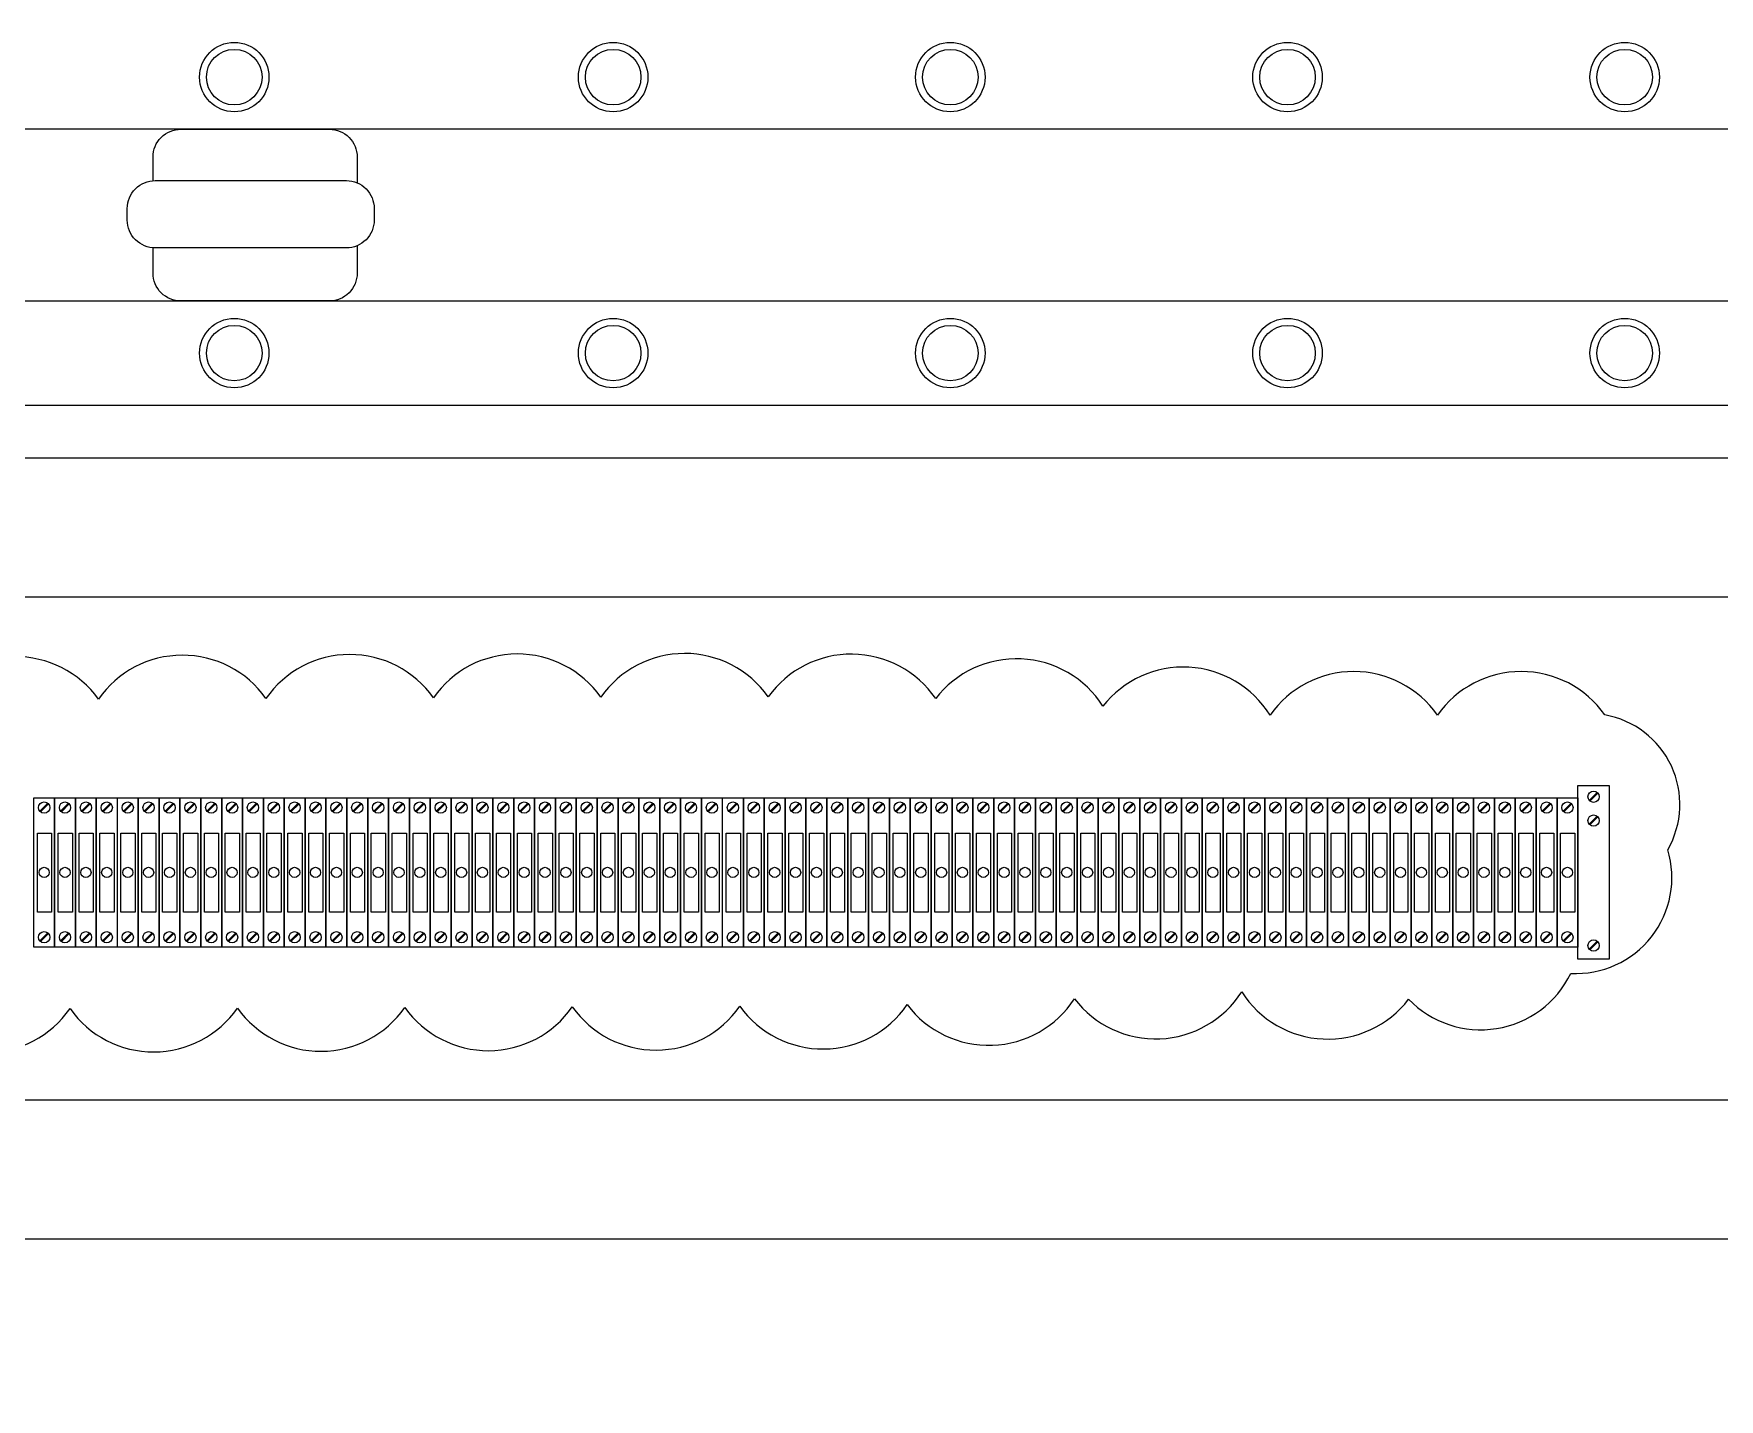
# Model space of a CAD drawing. Header units: millimetres. Extents: x 32721 to 72822, y 57624 to 123188.
# Drawn here: x 33342.7 to 33587.8, y 64949.4 to 65148 of the extents above; entities that cross this region are included whole.
import ezdxf

# ---------------------------------------------------------------- set-up
doc = ezdxf.new("R2010")
doc.units = ezdxf.units.MM
doc.header["$LTSCALE"] = 10
doc.layers.add('1轮廓实线层', color=7, linetype='Continuous', lineweight=18)

msp = doc.modelspace()

# ---------------------------------------------------------------- linework, layer by layer
at = {"layer": '1轮廓实线层'}
for p, q in [((33431.98, 65109.12), (33724.66, 65109.12)), ((33039.56, 65093.96), (33708.73, 65093.96)), ((33064.97, 65086.32), (33683.32, 65086.32)), ((33085.19, 65066.1), (33663.1, 65066.1)), ((33663.1, 64992.88), (33085.19, 64992.88)), ((33663.1, 64972.66), (33085.19, 64972.66))]:
    msp.add_line(p, q, dxfattribs=at)
at = {"layer": '1轮廓实线层', "lineweight": 13}
for p, q in [((33342.72, 65036.88), (33345.76, 65036.88)), ((33342.72, 65015.15), (33342.72, 65036.88)), ((33345.76, 65036.88), (33345.76, 65015.15)), ((33345.76, 65036.88), (33348.79, 65036.88)), ((33345.76, 65015.15), (33345.76, 65036.88)), ((33348.79, 65036.88), (33348.79, 65015.15)), ((33348.79, 65036.88), (33351.82, 65036.88)), ((33348.79, 65015.15), (33348.79, 65036.88)), ((33351.82, 65036.88), (33351.82, 65015.15)), ((33351.82, 65036.88), (33354.85, 65036.88)), ((33351.82, 65015.15), (33351.82, 65036.88)), ((33354.85, 65036.88), (33354.85, 65015.15)), ((33354.88, 65036.88), (33357.91, 65036.88)), ((33357.91, 65036.88), (33357.91, 65015.15)), ((33357.92, 65036.88), (33360.95, 65036.88)), ((33357.92, 65015.15), (33357.92, 65036.88)), ((33360.95, 65036.88), (33360.95, 65015.15)), ((33360.95, 65036.88), (33363.98, 65036.88)), ((33360.95, 65015.15), (33360.95, 65036.88)), ((33363.98, 65036.88), (33363.98, 65015.15)), ((33363.98, 65036.88), (33367.01, 65036.88)), ((33363.98, 65015.15), (33363.98, 65036.88)), ((33367.01, 65036.88), (33367.01, 65015.15)), ((33367.01, 65036.88), (33370.05, 65036.88)), ((33367.01, 65015.15), (33367.01, 65036.88)), ((33370.05, 65036.88), (33370.05, 65015.15)), ((33370.05, 65036.88), (33373.08, 65036.88)), ((33370.05, 65015.15), (33370.05, 65036.88)), ((33373.08, 65036.88), (33373.08, 65015.15)), ((33373.08, 65036.88), (33376.11, 65036.88)), ((33373.08, 65015.15), (33373.08, 65036.88)), ((33376.11, 65036.88), (33376.11, 65015.15)), ((33376.11, 65036.88), (33379.15, 65036.88)), ((33376.11, 65015.15), (33376.11, 65036.88)), ((33379.15, 65036.88), (33379.15, 65015.15)), ((33379.15, 65036.88), (33382.18, 65036.88)), ((33379.15, 65015.15), (33379.15, 65036.88)), ((33382.18, 65036.88), (33382.18, 65015.15)), ((33382.18, 65036.88), (33385.21, 65036.88)), ((33382.18, 65015.15), (33382.18, 65036.88)), ((33385.21, 65036.88), (33385.21, 65015.15)), ((33385.21, 65036.88), (33388.25, 65036.88)), ((33385.21, 65015.15), (33385.21, 65036.88)), ((33388.25, 65036.88), (33388.25, 65015.15)), ((33388.25, 65036.88), (33391.28, 65036.88)), ((33388.25, 65015.15), (33388.25, 65036.88)), ((33391.28, 65036.88), (33391.28, 65015.15)), ((33391.28, 65036.88), (33394.31, 65036.88)), ((33391.28, 65015.15), (33391.28, 65036.88)), ((33394.31, 65036.88), (33394.31, 65015.15)), ((33394.31, 65036.88), (33397.35, 65036.88)), ((33394.31, 65015.15), (33394.31, 65036.88)), ((33397.35, 65036.88), (33397.35, 65015.15)), ((33397.35, 65036.88), (33400.38, 65036.88)), ((33397.35, 65015.15), (33397.35, 65036.88)), ((33400.38, 65036.88), (33400.38, 65015.15)), ((33400.38, 65036.88), (33403.41, 65036.88)), ((33400.38, 65015.15), (33400.38, 65036.88)), ((33403.41, 65036.88), (33403.41, 65015.15)), ((33403.41, 65036.88), (33406.45, 65036.88)), ((33403.41, 65015.15), (33403.41, 65036.88)), ((33406.45, 65036.88), (33406.45, 65015.15)), ((33406.45, 65036.88), (33409.48, 65036.88)), ((33406.45, 65015.15), (33406.45, 65036.88)), ((33409.48, 65036.88), (33409.48, 65015.15)), ((33409.48, 65036.88), (33412.51, 65036.88)), ((33409.48, 65015.15), (33409.48, 65036.88)), ((33412.51, 65036.88), (33412.51, 65015.15)), ((33412.51, 65036.88), (33415.54, 65036.88)), ((33412.51, 65015.15), (33412.51, 65036.88)), ((33415.54, 65036.88), (33415.54, 65015.15)), ((33415.55, 65036.88), (33418.58, 65036.88)), ((33415.55, 65015.15), (33415.55, 65036.88)), ((33418.58, 65036.88), (33418.58, 65015.15)), ((33418.58, 65015.15), (33418.58, 65036.88)), ((33418.58, 65036.88), (33421.61, 65036.88)), ((33418.58, 65015.15), (33418.58, 65036.88)), ((33421.61, 65036.88), (33421.61, 65015.15)), ((33421.61, 65036.88), (33424.64, 65036.88)), ((33421.61, 65015.15), (33421.61, 65036.88)), ((33424.64, 65036.88), (33424.64, 65015.15)), ((33424.65, 65036.88), (33427.68, 65036.88)), ((33424.65, 65015.15), (33424.65, 65036.88)), ((33427.68, 65036.88), (33427.68, 65015.15)), ((33427.68, 65036.88), (33430.71, 65036.88)), ((33427.68, 65015.15), (33427.68, 65036.88)), ((33430.71, 65036.88), (33430.71, 65015.15)), ((33430.71, 65036.88), (33433.74, 65036.88)), ((33430.71, 65015.15), (33430.71, 65036.88)), ((33433.74, 65036.88), (33433.74, 65015.15)), ((33433.74, 65036.88), (33436.78, 65036.88)), ((33433.74, 65015.15), (33433.74, 65036.88)), ((33436.78, 65036.88), (33436.78, 65015.15)), ((33436.78, 65036.88), (33439.81, 65036.88)), ((33436.78, 65015.15), (33436.78, 65036.88)), ((33439.81, 65036.88), (33439.81, 65015.15)), ((33439.81, 65036.88), (33442.84, 65036.88)), ((33439.81, 65015.15), (33439.81, 65036.88)), ((33442.84, 65036.88), (33442.84, 65015.15)), ((33442.87, 65036.88), (33445.9, 65036.88)), ((33445.9, 65036.88), (33445.9, 65015.15)), ((33445.9, 65036.88), (33448.94, 65036.88)), ((33445.9, 65015.15), (33445.9, 65036.88)), ((33448.94, 65036.88), (33448.94, 65015.15)), ((33448.94, 65036.88), (33451.97, 65036.88)), ((33448.94, 65015.15), (33448.94, 65036.88)), ((33451.97, 65036.88), (33451.97, 65015.15)), ((33451.97, 65036.88), (33455, 65036.88)), ((33451.97, 65015.15), (33451.97, 65036.88)), ((33455, 65036.88), (33455, 65015.15)), ((33455, 65036.88), (33458.04, 65036.88)), ((33455, 65015.15), (33455, 65036.88)), ((33458.04, 65036.88), (33458.04, 65015.15)), ((33458.04, 65036.88), (33461.07, 65036.88)), ((33458.04, 65015.15), (33458.04, 65036.88)), ((33461.07, 65036.88), (33461.07, 65015.15)), ((33461.07, 65036.88), (33464.1, 65036.88)), ((33461.07, 65015.15), (33461.07, 65036.88)), ((33464.1, 65036.88), (33464.1, 65015.15)), ((33464.1, 65036.88), (33467.14, 65036.88)), ((33464.1, 65015.15), (33464.1, 65036.88)), ((33467.14, 65036.88), (33467.14, 65015.15)), ((33467.14, 65036.88), (33470.17, 65036.88)), ((33467.14, 65015.15), (33467.14, 65036.88)), ((33470.17, 65036.88), (33470.17, 65015.15)), ((33470.17, 65036.88), (33473.2, 65036.88)), ((33470.17, 65015.15), (33470.17, 65036.88)), ((33473.2, 65036.88), (33473.2, 65015.15)), ((33473.2, 65036.88), (33476.24, 65036.88)), ((33473.2, 65015.15), (33473.2, 65036.88)), ((33476.24, 65036.88), (33476.24, 65015.15)), ((33476.24, 65036.88), (33479.27, 65036.88)), ((33476.24, 65015.15), (33476.24, 65036.88)), ((33479.27, 65036.88), (33479.27, 65015.15)), ((33479.27, 65036.88), (33482.3, 65036.88)), ((33479.27, 65015.15), (33479.27, 65036.88)), ((33482.3, 65036.88), (33482.3, 65015.15)), ((33482.3, 65036.88), (33485.33, 65036.88)), ((33482.3, 65015.15), (33482.3, 65036.88)), ((33485.33, 65036.88), (33485.33, 65015.15)), ((33485.34, 65036.88), (33488.37, 65036.88)), ((33485.34, 65015.15), (33485.34, 65036.88)), ((33488.37, 65036.88), (33488.37, 65015.15)), ((33488.37, 65036.88), (33491.4, 65036.88)), ((33488.37, 65015.15), (33488.37, 65036.88)), ((33491.4, 65036.88), (33491.4, 65015.15)), ((33491.4, 65036.88), (33494.43, 65036.88)), ((33491.4, 65015.15), (33491.4, 65036.88)), ((33494.43, 65036.88), (33494.43, 65015.15)), ((33494.43, 65036.88), (33497.47, 65036.88)), ((33494.43, 65015.15), (33494.43, 65036.88)), ((33497.47, 65036.88), (33497.47, 65015.15)), ((33497.47, 65036.88), (33500.5, 65036.88)), ((33497.47, 65015.15), (33497.47, 65036.88)), ((33500.5, 65036.88), (33500.5, 65015.15)), ((33500.5, 65036.88), (33503.53, 65036.88)), ((33500.5, 65015.15), (33500.5, 65036.88)), ((33503.53, 65036.88), (33503.53, 65015.15)), ((33503.53, 65036.88), (33506.57, 65036.88)), ((33503.53, 65015.15), (33503.53, 65036.88)), ((33506.57, 65036.88), (33506.57, 65015.15)), ((33506.57, 65015.15), (33506.57, 65036.88)), ((33506.57, 65036.88), (33509.6, 65036.88)), ((33506.57, 65015.15), (33506.57, 65036.88)), ((33509.6, 65036.88), (33509.6, 65015.15)), ((33509.6, 65036.88), (33512.63, 65036.88)), ((33509.6, 65015.15), (33509.6, 65036.88)), ((33512.63, 65036.88), (33512.63, 65015.15)), ((33512.63, 65036.88), (33515.67, 65036.88)), ((33512.63, 65015.15), (33512.63, 65036.88)), ((33515.67, 65036.88), (33515.67, 65015.15)), ((33515.67, 65036.88), (33518.7, 65036.88)), ((33515.67, 65015.15), (33515.67, 65036.88)), ((33518.7, 65036.88), (33518.7, 65015.15)), ((33518.7, 65036.88), (33521.73, 65036.88)), ((33518.7, 65015.15), (33518.7, 65036.88)), ((33521.73, 65036.88), (33521.73, 65015.15)), ((33521.73, 65036.88), (33524.77, 65036.88)), ((33521.73, 65015.15), (33521.73, 65036.88)), ((33524.77, 65036.88), (33524.77, 65015.15)), ((33524.77, 65036.88), (33527.8, 65036.88)), ((33524.77, 65015.15), (33524.77, 65036.88)), ((33527.8, 65036.88), (33527.8, 65015.15)), ((33527.8, 65036.88), (33530.83, 65036.88)), ((33527.8, 65015.15), (33527.8, 65036.88)), ((33530.83, 65036.88), (33530.83, 65015.15)), ((33530.83, 65036.88), (33533.87, 65036.88)), ((33530.83, 65015.15), (33530.83, 65036.88)), ((33533.87, 65036.88), (33533.87, 65015.15)), ((33533.87, 65036.88), (33536.9, 65036.88)), ((33533.87, 65015.15), (33533.87, 65036.88)), ((33536.9, 65036.88), (33536.9, 65015.15)), ((33536.9, 65036.88), (33539.93, 65036.88)), ((33536.9, 65015.15), (33536.9, 65036.88)), ((33539.93, 65036.88), (33539.93, 65015.15)), ((33539.93, 65036.88), (33542.97, 65036.88)), ((33539.93, 65015.15), (33539.93, 65036.88)), ((33542.97, 65036.88), (33542.97, 65015.15)), ((33542.97, 65036.88), (33546, 65036.88)), ((33542.97, 65015.15), (33542.97, 65036.88)), ((33546, 65036.88), (33546, 65015.15)), ((33546, 65036.88), (33549.03, 65036.88)), ((33546, 65015.15), (33546, 65036.88)), ((33549.03, 65036.88), (33549.03, 65015.15)), ((33549.03, 65036.88), (33552.06, 65036.88)), ((33549.03, 65015.15), (33549.03, 65036.88)), ((33552.06, 65036.88), (33552.06, 65015.15)), ((33552.07, 65036.88), (33555.1, 65036.88)), ((33552.07, 65015.15), (33552.07, 65036.88)), ((33555.1, 65036.88), (33555.1, 65015.15)), ((33555.1, 65036.88), (33558.13, 65036.88)), ((33555.1, 65015.15), (33555.1, 65036.88)), ((33558.13, 65036.88), (33558.13, 65015.15)), ((33558.13, 65036.88), (33561.16, 65036.88)), ((33558.13, 65015.15), (33558.13, 65036.88)), ((33561.16, 65036.88), (33561.16, 65015.15)), ((33561.16, 65036.88), (33564.2, 65036.88)), ((33561.16, 65015.15), (33561.16, 65036.88)), ((33564.2, 65036.88), (33564.2, 65015.15)), ((33564.2, 65036.88), (33567.23, 65036.88)), ((33564.2, 65015.15), (33564.2, 65036.88)), ((33567.23, 65038.65), (33571.78, 65038.65)), ((33567.23, 65013.38), (33567.23, 65038.65)), ((33567.23, 65036.88), (33567.23, 65015.15)), ((33567.23, 65015.15), (33567.23, 65036.88)), ((33568.87, 65036.49), (33570.04, 65037.66)), ((33568.98, 65036.39), (33570.14, 65037.55)), ((33571.78, 65038.65), (33571.78, 65013.38)), ((33343.61, 65034.91), (33344.77, 65036.07)), ((33343.71, 65034.81), (33344.87, 65035.97)), ((33346.64, 65034.91), (33347.8, 65036.07)), ((33346.74, 65034.81), (33347.9, 65035.97)), ((33349.67, 65034.91), (33350.84, 65036.07)), ((33349.78, 65034.81), (33350.94, 65035.97)), ((33352.71, 65034.91), (33353.87, 65036.07)), ((33352.81, 65034.81), (33353.97, 65035.97)), ((33355.77, 65034.91), (33356.93, 65036.07)), ((33355.87, 65034.81), (33357.03, 65035.97)), ((33358.8, 65034.91), (33359.96, 65036.07)), ((33358.9, 65034.81), (33360.06, 65035.97)), ((33361.83, 65034.91), (33362.99, 65036.07)), ((33361.94, 65034.81), (33363.1, 65035.97)), ((33364.87, 65034.91), (33366.03, 65036.07)), ((33364.97, 65034.81), (33366.13, 65035.97)), ((33367.9, 65034.91), (33369.06, 65036.07)), ((33368, 65034.81), (33369.16, 65035.97)), ((33370.93, 65034.91), (33372.09, 65036.07)), ((33371.03, 65034.81), (33372.2, 65035.97)), ((33373.97, 65034.91), (33375.13, 65036.07)), ((33374.07, 65034.81), (33375.23, 65035.97)), ((33377, 65034.91), (33378.16, 65036.07)), ((33377.1, 65034.81), (33378.26, 65035.97)), ((33380.03, 65034.91), (33381.19, 65036.07)), ((33380.13, 65034.81), (33381.3, 65035.97)), ((33383.07, 65034.91), (33384.23, 65036.07)), ((33383.17, 65034.81), (33384.33, 65035.97)), ((33386.1, 65034.91), (33387.26, 65036.07)), ((33386.2, 65034.81), (33387.36, 65035.97)), ((33389.13, 65034.91), (33390.29, 65036.07)), ((33389.23, 65034.81), (33390.4, 65035.97)), ((33392.16, 65034.91), (33393.33, 65036.07)), ((33392.27, 65034.81), (33393.43, 65035.97)), ((33395.2, 65034.91), (33396.36, 65036.07)), ((33395.3, 65034.81), (33396.46, 65035.97)), ((33398.23, 65034.91), (33399.39, 65036.07)), ((33398.33, 65034.81), (33399.49, 65035.97)), ((33401.26, 65034.91), (33402.43, 65036.07)), ((33401.37, 65034.81), (33402.53, 65035.97)), ((33404.3, 65034.91), (33405.46, 65036.07)), ((33404.4, 65034.81), (33405.56, 65035.97)), ((33407.33, 65034.91), (33408.49, 65036.07)), ((33407.43, 65034.81), (33408.59, 65035.97)), ((33410.36, 65034.91), (33411.53, 65036.07)), ((33410.47, 65034.81), (33411.63, 65035.97)), ((33413.4, 65034.91), (33414.56, 65036.07)), ((33413.5, 65034.81), (33414.66, 65035.97)), ((33416.43, 65034.91), (33417.59, 65036.07)), ((33416.53, 65034.81), (33417.69, 65035.97)), ((33419.46, 65034.91), (33420.63, 65036.07)), ((33419.57, 65034.81), (33420.73, 65035.97)), ((33422.5, 65034.91), (33423.66, 65036.07)), ((33422.6, 65034.81), (33423.76, 65035.97)), ((33425.53, 65034.91), (33426.69, 65036.07)), ((33425.63, 65034.81), (33426.79, 65035.97)), ((33428.56, 65034.91), (33429.72, 65036.07)), ((33428.67, 65034.81), (33429.83, 65035.97)), ((33431.6, 65034.91), (33432.76, 65036.07)), ((33431.7, 65034.81), (33432.86, 65035.97)), ((33434.63, 65034.91), (33435.79, 65036.07)), ((33434.73, 65034.81), (33435.89, 65035.97)), ((33437.66, 65034.91), (33438.82, 65036.07)), ((33437.76, 65034.81), (33438.93, 65035.97)), ((33440.7, 65034.91), (33441.86, 65036.07)), ((33440.8, 65034.81), (33441.96, 65035.97)), ((33443.76, 65034.91), (33444.92, 65036.07)), ((33443.86, 65034.81), (33445.02, 65035.97)), ((33446.79, 65034.91), (33447.95, 65036.07)), ((33446.89, 65034.81), (33448.05, 65035.97)), ((33449.82, 65034.91), (33450.98, 65036.07)), ((33449.92, 65034.81), (33451.09, 65035.97)), ((33452.86, 65034.91), (33454.02, 65036.07)), ((33452.96, 65034.81), (33454.12, 65035.97)), ((33455.89, 65034.91), (33457.05, 65036.07)), ((33455.99, 65034.81), (33457.15, 65035.97)), ((33458.92, 65034.91), (33460.08, 65036.07)), ((33459.02, 65034.81), (33460.19, 65035.97)), ((33461.95, 65034.91), (33463.12, 65036.07)), ((33462.06, 65034.81), (33463.22, 65035.97)), ((33464.99, 65034.91), (33466.15, 65036.07)), ((33465.09, 65034.81), (33466.25, 65035.97)), ((33468.02, 65034.91), (33469.18, 65036.07)), ((33468.12, 65034.81), (33469.28, 65035.97)), ((33471.05, 65034.91), (33472.22, 65036.07)), ((33471.16, 65034.81), (33472.32, 65035.97)), ((33474.09, 65034.91), (33475.25, 65036.07)), ((33474.19, 65034.81), (33475.35, 65035.97)), ((33477.12, 65034.91), (33478.28, 65036.07)), ((33477.22, 65034.81), (33478.38, 65035.97)), ((33480.15, 65034.91), (33481.32, 65036.07)), ((33480.26, 65034.81), (33481.42, 65035.97)), ((33483.19, 65034.91), (33484.35, 65036.07)), ((33483.29, 65034.81), (33484.45, 65035.97)), ((33486.22, 65034.91), (33487.38, 65036.07)), ((33486.32, 65034.81), (33487.48, 65035.97)), ((33489.25, 65034.91), (33490.41, 65036.07)), ((33489.36, 65034.81), (33490.52, 65035.97)), ((33492.29, 65034.91), (33493.45, 65036.07)), ((33492.39, 65034.81), (33493.55, 65035.97)), ((33495.32, 65034.91), (33496.48, 65036.07)), ((33495.42, 65034.81), (33496.58, 65035.97)), ((33498.35, 65034.91), (33499.51, 65036.07)), ((33498.45, 65034.81), (33499.62, 65035.97)), ((33501.39, 65034.91), (33502.55, 65036.07)), ((33501.49, 65034.81), (33502.65, 65035.97)), ((33504.42, 65034.91), (33505.58, 65036.07)), ((33504.52, 65034.81), (33505.68, 65035.97)), ((33507.45, 65034.91), (33508.61, 65036.07)), ((33507.55, 65034.81), (33508.72, 65035.97)), ((33510.49, 65034.91), (33511.65, 65036.07)), ((33510.59, 65034.81), (33511.75, 65035.97)), ((33513.52, 65034.91), (33514.68, 65036.07)), ((33513.62, 65034.81), (33514.78, 65035.97)), ((33516.55, 65034.91), (33517.71, 65036.07)), ((33516.65, 65034.81), (33517.82, 65035.97)), ((33519.59, 65034.91), (33520.75, 65036.07)), ((33519.69, 65034.81), (33520.85, 65035.97)), ((33522.62, 65034.91), (33523.78, 65036.07)), ((33522.72, 65034.81), (33523.88, 65035.97)), ((33525.65, 65034.91), (33526.81, 65036.07)), ((33525.75, 65034.81), (33526.92, 65035.97)), ((33528.68, 65034.91), (33529.85, 65036.07)), ((33528.79, 65034.81), (33529.95, 65035.97)), ((33531.72, 65034.91), (33532.88, 65036.07)), ((33531.82, 65034.81), (33532.98, 65035.97)), ((33534.75, 65034.91), (33535.91, 65036.07)), ((33534.85, 65034.81), (33536.01, 65035.97)), ((33537.78, 65034.91), (33538.95, 65036.07)), ((33537.89, 65034.81), (33539.05, 65035.97)), ((33540.82, 65034.91), (33541.98, 65036.07)), ((33540.92, 65034.81), (33542.08, 65035.97)), ((33543.85, 65034.91), (33545.01, 65036.07)), ((33543.95, 65034.81), (33545.11, 65035.97)), ((33546.88, 65034.91), (33548.05, 65036.07)), ((33546.99, 65034.81), (33548.15, 65035.97)), ((33549.92, 65034.91), (33551.08, 65036.07)), ((33550.02, 65034.81), (33551.18, 65035.97)), ((33552.95, 65034.91), (33554.11, 65036.07)), ((33553.05, 65034.81), (33554.21, 65035.97)), ((33555.98, 65034.91), (33557.14, 65036.07)), ((33556.08, 65034.81), (33557.25, 65035.97)), ((33559.02, 65034.91), (33560.18, 65036.07)), ((33559.12, 65034.81), (33560.28, 65035.97)), ((33562.05, 65034.91), (33563.21, 65036.07)), ((33562.15, 65034.81), (33563.31, 65035.97)), ((33565.08, 65034.91), (33566.24, 65036.07)), ((33565.18, 65034.81), (33566.35, 65035.97)), ((33568.87, 65033.02), (33570.04, 65034.18)), ((33568.98, 65032.92), (33570.14, 65034.08)), ((33343.61, 65016.06), (33344.77, 65017.22)), ((33346.64, 65016.06), (33347.8, 65017.22)), ((33349.67, 65016.06), (33350.84, 65017.22)), ((33352.71, 65016.06), (33353.87, 65017.22)), ((33355.77, 65016.06), (33356.93, 65017.22)), ((33358.8, 65016.06), (33359.96, 65017.22)), ((33361.83, 65016.06), (33362.99, 65017.22)), ((33364.87, 65016.06), (33366.03, 65017.22)), ((33367.9, 65016.06), (33369.06, 65017.22)), ((33370.93, 65016.06), (33372.09, 65017.22)), ((33373.97, 65016.06), (33375.13, 65017.22)), ((33377, 65016.06), (33378.16, 65017.22)), ((33380.03, 65016.06), (33381.19, 65017.22)), ((33383.07, 65016.06), (33384.23, 65017.22)), ((33386.1, 65016.06), (33387.26, 65017.22)), ((33389.13, 65016.06), (33390.29, 65017.22)), ((33392.16, 65016.06), (33393.33, 65017.22)), ((33395.2, 65016.06), (33396.36, 65017.22)), ((33398.23, 65016.06), (33399.39, 65017.22)), ((33401.26, 65016.06), (33402.43, 65017.22)), ((33404.3, 65016.06), (33405.46, 65017.22)), ((33407.33, 65016.06), (33408.49, 65017.22)), ((33410.36, 65016.06), (33411.53, 65017.22)), ((33413.4, 65016.06), (33414.56, 65017.22)), ((33416.43, 65016.06), (33417.59, 65017.22)), ((33419.46, 65016.06), (33420.63, 65017.22)), ((33422.5, 65016.06), (33423.66, 65017.22)), ((33425.53, 65016.06), (33426.69, 65017.22)), ((33428.56, 65016.06), (33429.72, 65017.22)), ((33431.6, 65016.06), (33432.76, 65017.22)), ((33434.63, 65016.06), (33435.79, 65017.22)), ((33437.66, 65016.06), (33438.82, 65017.22)), ((33440.7, 65016.06), (33441.86, 65017.22)), ((33443.76, 65016.06), (33444.92, 65017.22)), ((33446.79, 65016.06), (33447.95, 65017.22)), ((33449.82, 65016.06), (33450.98, 65017.22)), ((33452.86, 65016.06), (33454.02, 65017.22)), ((33455.89, 65016.06), (33457.05, 65017.22)), ((33458.92, 65016.06), (33460.08, 65017.22)), ((33461.95, 65016.06), (33463.12, 65017.22)), ((33464.99, 65016.06), (33466.15, 65017.22)), ((33468.02, 65016.06), (33469.18, 65017.22)), ((33471.05, 65016.06), (33472.22, 65017.22)), ((33474.09, 65016.06), (33475.25, 65017.22)), ((33477.12, 65016.06), (33478.28, 65017.22)), ((33480.15, 65016.06), (33481.32, 65017.22)), ((33483.19, 65016.06), (33484.35, 65017.22)), ((33486.22, 65016.06), (33487.38, 65017.22)), ((33489.25, 65016.06), (33490.41, 65017.22)), ((33492.29, 65016.06), (33493.45, 65017.22)), ((33495.32, 65016.06), (33496.48, 65017.22)), ((33498.35, 65016.06), (33499.51, 65017.22)), ((33501.39, 65016.06), (33502.55, 65017.22)), ((33504.42, 65016.06), (33505.58, 65017.22)), ((33507.45, 65016.06), (33508.61, 65017.22)), ((33510.49, 65016.06), (33511.65, 65017.22)), ((33513.52, 65016.06), (33514.68, 65017.22)), ((33516.55, 65016.06), (33517.71, 65017.22)), ((33519.59, 65016.06), (33520.75, 65017.22)), ((33522.62, 65016.06), (33523.78, 65017.22)), ((33525.65, 65016.06), (33526.81, 65017.22)), ((33528.68, 65016.06), (33529.85, 65017.22)), ((33531.72, 65016.06), (33532.88, 65017.22)), ((33534.75, 65016.06), (33535.91, 65017.22)), ((33537.78, 65016.06), (33538.95, 65017.22)), ((33540.82, 65016.06), (33541.98, 65017.22)), ((33543.85, 65016.06), (33545.01, 65017.22)), ((33546.88, 65016.06), (33548.05, 65017.22)), ((33549.92, 65016.06), (33551.08, 65017.22)), ((33552.95, 65016.06), (33554.11, 65017.22)), ((33555.98, 65016.06), (33557.14, 65017.22)), ((33559.02, 65016.06), (33560.18, 65017.22)), ((33562.05, 65016.06), (33563.21, 65017.22)), ((33565.08, 65016.06), (33566.24, 65017.22)), ((33345.76, 65015.15), (33342.72, 65015.15)), ((33343.71, 65015.96), (33344.87, 65017.12)), ((33348.79, 65015.15), (33345.76, 65015.15)), ((33346.74, 65015.96), (33347.9, 65017.12)), ((33351.82, 65015.15), (33348.79, 65015.15)), ((33349.78, 65015.96), (33350.94, 65017.12)), ((33354.85, 65015.15), (33351.82, 65015.15)), ((33352.81, 65015.96), (33353.97, 65017.12)), ((33357.91, 65015.15), (33354.88, 65015.15)), ((33355.87, 65015.96), (33357.03, 65017.12)), ((33360.95, 65015.15), (33357.92, 65015.15)), ((33358.9, 65015.96), (33360.06, 65017.12)), ((33363.98, 65015.15), (33360.95, 65015.15)), ((33361.94, 65015.96), (33363.1, 65017.12)), ((33367.01, 65015.15), (33363.98, 65015.15)), ((33364.97, 65015.96), (33366.13, 65017.12)), ((33370.05, 65015.15), (33367.01, 65015.15)), ((33368, 65015.96), (33369.16, 65017.12)), ((33373.08, 65015.15), (33370.05, 65015.15)), ((33371.03, 65015.96), (33372.2, 65017.12)), ((33376.11, 65015.15), (33373.08, 65015.15)), ((33374.07, 65015.96), (33375.23, 65017.12)), ((33379.15, 65015.15), (33376.11, 65015.15)), ((33377.1, 65015.96), (33378.26, 65017.12)), ((33382.18, 65015.15), (33379.15, 65015.15)), ((33380.13, 65015.96), (33381.3, 65017.12)), ((33385.21, 65015.15), (33382.18, 65015.15)), ((33383.17, 65015.96), (33384.33, 65017.12)), ((33388.25, 65015.15), (33385.21, 65015.15)), ((33386.2, 65015.96), (33387.36, 65017.12)), ((33391.28, 65015.15), (33388.25, 65015.15)), ((33389.23, 65015.96), (33390.4, 65017.12)), ((33394.31, 65015.15), (33391.28, 65015.15)), ((33392.27, 65015.96), (33393.43, 65017.12)), ((33397.35, 65015.15), (33394.31, 65015.15)), ((33395.3, 65015.96), (33396.46, 65017.12)), ((33400.38, 65015.15), (33397.35, 65015.15)), ((33398.33, 65015.96), (33399.49, 65017.12)), ((33403.41, 65015.15), (33400.38, 65015.15)), ((33401.37, 65015.96), (33402.53, 65017.12)), ((33406.45, 65015.15), (33403.41, 65015.15)), ((33404.4, 65015.96), (33405.56, 65017.12)), ((33409.48, 65015.15), (33406.45, 65015.15)), ((33407.43, 65015.96), (33408.59, 65017.12)), ((33412.51, 65015.15), (33409.48, 65015.15)), ((33410.47, 65015.96), (33411.63, 65017.12)), ((33415.54, 65015.15), (33412.51, 65015.15)), ((33413.5, 65015.96), (33414.66, 65017.12)), ((33418.58, 65015.15), (33415.55, 65015.15)), ((33416.53, 65015.96), (33417.69, 65017.12)), ((33421.61, 65015.15), (33418.58, 65015.15)), ((33419.57, 65015.96), (33420.73, 65017.12)), ((33424.64, 65015.15), (33421.61, 65015.15)), ((33422.6, 65015.96), (33423.76, 65017.12)), ((33427.68, 65015.15), (33424.65, 65015.15)), ((33425.63, 65015.96), (33426.79, 65017.12)), ((33430.71, 65015.15), (33427.68, 65015.15)), ((33428.67, 65015.96), (33429.83, 65017.12)), ((33433.74, 65015.15), (33430.71, 65015.15)), ((33431.7, 65015.96), (33432.86, 65017.12)), ((33436.78, 65015.15), (33433.74, 65015.15)), ((33434.73, 65015.96), (33435.89, 65017.12)), ((33439.81, 65015.15), (33436.78, 65015.15)), ((33437.76, 65015.96), (33438.93, 65017.12)), ((33442.84, 65015.15), (33439.81, 65015.15)), ((33440.8, 65015.96), (33441.96, 65017.12)), ((33445.9, 65015.15), (33442.87, 65015.15)), ((33443.86, 65015.96), (33445.02, 65017.12)), ((33448.94, 65015.15), (33445.9, 65015.15)), ((33446.89, 65015.96), (33448.05, 65017.12)), ((33451.97, 65015.15), (33448.94, 65015.15)), ((33449.92, 65015.96), (33451.09, 65017.12)), ((33455, 65015.15), (33451.97, 65015.15)), ((33452.96, 65015.96), (33454.12, 65017.12)), ((33458.04, 65015.15), (33455, 65015.15)), ((33455.99, 65015.96), (33457.15, 65017.12)), ((33461.07, 65015.15), (33458.04, 65015.15)), ((33459.02, 65015.96), (33460.19, 65017.12)), ((33464.1, 65015.15), (33461.07, 65015.15)), ((33462.06, 65015.96), (33463.22, 65017.12)), ((33467.14, 65015.15), (33464.1, 65015.15)), ((33465.09, 65015.96), (33466.25, 65017.12)), ((33470.17, 65015.15), (33467.14, 65015.15)), ((33468.12, 65015.96), (33469.28, 65017.12)), ((33473.2, 65015.15), (33470.17, 65015.15)), ((33471.16, 65015.96), (33472.32, 65017.12)), ((33476.24, 65015.15), (33473.2, 65015.15)), ((33474.19, 65015.96), (33475.35, 65017.12)), ((33479.27, 65015.15), (33476.24, 65015.15)), ((33477.22, 65015.96), (33478.38, 65017.12)), ((33482.3, 65015.15), (33479.27, 65015.15)), ((33480.26, 65015.96), (33481.42, 65017.12)), ((33485.33, 65015.15), (33482.3, 65015.15)), ((33483.29, 65015.96), (33484.45, 65017.12)), ((33488.37, 65015.15), (33485.34, 65015.15)), ((33486.32, 65015.96), (33487.48, 65017.12)), ((33491.4, 65015.15), (33488.37, 65015.15)), ((33489.36, 65015.96), (33490.52, 65017.12)), ((33494.43, 65015.15), (33491.4, 65015.15)), ((33492.39, 65015.96), (33493.55, 65017.12)), ((33497.47, 65015.15), (33494.43, 65015.15)), ((33495.42, 65015.96), (33496.58, 65017.12)), ((33500.5, 65015.15), (33497.47, 65015.15)), ((33498.45, 65015.96), (33499.62, 65017.12)), ((33503.53, 65015.15), (33500.5, 65015.15)), ((33501.49, 65015.96), (33502.65, 65017.12)), ((33506.57, 65015.15), (33503.53, 65015.15)), ((33504.52, 65015.96), (33505.68, 65017.12)), ((33509.6, 65015.15), (33506.57, 65015.15)), ((33507.55, 65015.96), (33508.72, 65017.12)), ((33512.63, 65015.15), (33509.6, 65015.15)), ((33510.59, 65015.96), (33511.75, 65017.12)), ((33515.67, 65015.15), (33512.63, 65015.15)), ((33513.62, 65015.96), (33514.78, 65017.12)), ((33518.7, 65015.15), (33515.67, 65015.15)), ((33516.65, 65015.96), (33517.82, 65017.12)), ((33521.73, 65015.15), (33518.7, 65015.15)), ((33519.69, 65015.96), (33520.85, 65017.12)), ((33524.77, 65015.15), (33521.73, 65015.15)), ((33522.72, 65015.96), (33523.88, 65017.12)), ((33527.8, 65015.15), (33524.77, 65015.15)), ((33525.75, 65015.96), (33526.92, 65017.12)), ((33530.83, 65015.15), (33527.8, 65015.15)), ((33528.79, 65015.96), (33529.95, 65017.12)), ((33533.87, 65015.15), (33530.83, 65015.15)), ((33531.82, 65015.96), (33532.98, 65017.12)), ((33536.9, 65015.15), (33533.87, 65015.15)), ((33534.85, 65015.96), (33536.01, 65017.12)), ((33539.93, 65015.15), (33536.9, 65015.15)), ((33537.89, 65015.96), (33539.05, 65017.12)), ((33542.97, 65015.15), (33539.93, 65015.15)), ((33540.92, 65015.96), (33542.08, 65017.12)), ((33546, 65015.15), (33542.97, 65015.15)), ((33543.95, 65015.96), (33545.11, 65017.12)), ((33549.03, 65015.15), (33546, 65015.15)), ((33546.99, 65015.96), (33548.15, 65017.12)), ((33552.06, 65015.15), (33549.03, 65015.15)), ((33550.02, 65015.96), (33551.18, 65017.12)), ((33555.1, 65015.15), (33552.07, 65015.15)), ((33553.05, 65015.96), (33554.21, 65017.12)), ((33558.13, 65015.15), (33555.1, 65015.15)), ((33556.08, 65015.96), (33557.25, 65017.12)), ((33561.16, 65015.15), (33558.13, 65015.15)), ((33559.12, 65015.96), (33560.28, 65017.12)), ((33564.2, 65015.15), (33561.16, 65015.15)), ((33562.15, 65015.96), (33563.31, 65017.12)), ((33567.23, 65015.15), (33564.2, 65015.15)), ((33565.18, 65015.96), (33566.35, 65017.12)), ((33568.87, 65014.85), (33570.04, 65016.02)), ((33568.98, 65014.75), (33570.14, 65015.91)), ((33571.78, 65013.38), (33567.23, 65013.38))]:
    msp.add_line(p, q, dxfattribs=at)
at = {"layer": '1轮廓实线层'}
for points in [[(33723.65, 65134.1), (33026.18, 65134.1, -0.414214), (33021.12, 65139.15), (33021.12, 65533.37, -0.414214), (33026.18, 65538.43)], [(33360.07, 65126.61), (33360.07, 65130.05, -0.414214), (33364.11, 65134.1), (33385.71, 65134.1, -0.414214), (33389.75, 65130.05), (33389.75, 65126.31)], [(33389.75, 65117.16), (33389.75, 65113.16, -0.414214), (33385.71, 65109.12), (33364.11, 65109.12, -0.414214), (33360.07, 65113.16), (33360.07, 65116.85)], [(33025.17, 64856.42, -0.414214), (33021.12, 64860.46), (33021.12, 65105.08, -0.414214), (33025.17, 65109.12), (33431.98, 65109.12)]]:
    msp.add_lwpolyline(points, format="xyb", dxfattribs=at)
msp.add_lwpolyline([(33356.33, 65122.58, -0.414214), (33360.38, 65126.63), (33388.18, 65126.63, -0.414214), (33392.22, 65122.58), (33392.22, 65120.89, -0.414214), (33388.18, 65116.84), (33360.38, 65116.84, -0.414214), (33356.33, 65120.89)], format="xyb", close=True, dxfattribs=at)
at = {"layer": '1轮廓实线层', "color": 1}
msp.add_lwpolyline([(33323.66, 65006.11, 0.520567), (33348, 65006.2, 0.520567), (33372.35, 65006.29, 0.520567), (33396.69, 65006.38, 0.520567), (33421.03, 65006.46, 0.520567), (33445.38, 65006.56, 0.520567), (33469.72, 65006.78, 0.520567), (33494.04, 65007.64, 0.520567), (33518.36, 65008.65, 0.520567), (33542.63, 65007.56, 0.520567), (33566.2, 65011.33, 0.520567), (33580.3, 65029.32, 0.520567), (33571.16, 65048.91, 0.520567), (33546.82, 65048.89, 0.520567), (33522.48, 65048.89, 0.520567), (33498.18, 65050.18, 0.520567), (33473.86, 65051.3, 0.520567), (33449.52, 65051.55, 0.520567), (33425.18, 65051.49, 0.520567), (33400.84, 65051.41, 0.520567), (33376.49, 65051.32, 0.520567), (33352.15, 65051.21, 0.520567), (33327.81, 65050.89, 0.520567)], format="xyb", dxfattribs=at)
at = {"layer": '1轮廓实线层', "lineweight": 13}
for points in [[(33343.25, 65031.74), (33345.31, 65031.74), (33345.31, 65020.24), (33343.25, 65020.24)], [(33346.28, 65031.74), (33348.34, 65031.74), (33348.34, 65020.24), (33346.28, 65020.24)], [(33349.31, 65031.74), (33351.37, 65031.74), (33351.37, 65020.24), (33349.31, 65020.24)], [(33352.35, 65031.74), (33354.41, 65031.74), (33354.41, 65020.24), (33352.35, 65020.24)], [(33355.41, 65031.74), (33357.47, 65031.74), (33357.47, 65020.24), (33355.41, 65020.24)], [(33358.44, 65031.74), (33360.5, 65031.74), (33360.5, 65020.24), (33358.44, 65020.24)], [(33361.47, 65031.74), (33363.53, 65031.74), (33363.53, 65020.24), (33361.47, 65020.24)], [(33364.5, 65031.74), (33366.57, 65031.74), (33366.57, 65020.24), (33364.5, 65020.24)], [(33367.54, 65031.74), (33369.6, 65031.74), (33369.6, 65020.24), (33367.54, 65020.24)], [(33370.57, 65031.74), (33372.63, 65031.74), (33372.63, 65020.24), (33370.57, 65020.24)], [(33373.6, 65031.74), (33375.67, 65031.74), (33375.67, 65020.24), (33373.6, 65020.24)], [(33376.64, 65031.74), (33378.7, 65031.74), (33378.7, 65020.24), (33376.64, 65020.24)], [(33379.67, 65031.74), (33381.73, 65031.74), (33381.73, 65020.24), (33379.67, 65020.24)], [(33382.7, 65031.74), (33384.77, 65031.74), (33384.77, 65020.24), (33382.7, 65020.24)], [(33385.74, 65031.74), (33387.8, 65031.74), (33387.8, 65020.24), (33385.74, 65020.24)], [(33388.77, 65031.74), (33390.83, 65031.74), (33390.83, 65020.24), (33388.77, 65020.24)], [(33391.8, 65031.74), (33393.87, 65031.74), (33393.87, 65020.24), (33391.8, 65020.24)], [(33394.84, 65031.74), (33396.9, 65031.74), (33396.9, 65020.24), (33394.84, 65020.24)], [(33397.87, 65031.74), (33399.93, 65031.74), (33399.93, 65020.24), (33397.87, 65020.24)], [(33400.9, 65031.74), (33402.96, 65031.74), (33402.96, 65020.24), (33400.9, 65020.24)], [(33403.94, 65031.74), (33406, 65031.74), (33406, 65020.24), (33403.94, 65020.24)], [(33406.97, 65031.74), (33409.03, 65031.74), (33409.03, 65020.24), (33406.97, 65020.24)], [(33410, 65031.74), (33412.06, 65031.74), (33412.06, 65020.24), (33410, 65020.24)], [(33413.04, 65031.74), (33415.1, 65031.74), (33415.1, 65020.24), (33413.04, 65020.24)], [(33416.07, 65031.74), (33418.13, 65031.74), (33418.13, 65020.24), (33416.07, 65020.24)], [(33419.1, 65031.74), (33421.16, 65031.74), (33421.16, 65020.24), (33419.1, 65020.24)], [(33422.14, 65031.74), (33424.2, 65031.74), (33424.2, 65020.24), (33422.14, 65020.24)], [(33425.17, 65031.74), (33427.23, 65031.74), (33427.23, 65020.24), (33425.17, 65020.24)], [(33428.2, 65031.74), (33430.26, 65031.74), (33430.26, 65020.24), (33428.2, 65020.24)], [(33431.23, 65031.74), (33433.3, 65031.74), (33433.3, 65020.24), (33431.23, 65020.24)], [(33434.27, 65031.74), (33436.33, 65031.74), (33436.33, 65020.24), (33434.27, 65020.24)], [(33437.3, 65031.74), (33439.36, 65031.74), (33439.36, 65020.24), (33437.3, 65020.24)], [(33440.33, 65031.74), (33442.4, 65031.74), (33442.4, 65020.24), (33440.33, 65020.24)], [(33443.39, 65031.74), (33445.46, 65031.74), (33445.46, 65020.24), (33443.39, 65020.24)], [(33446.43, 65031.74), (33448.49, 65031.74), (33448.49, 65020.24), (33446.43, 65020.24)], [(33449.46, 65031.74), (33451.52, 65031.74), (33451.52, 65020.24), (33449.46, 65020.24)], [(33452.49, 65031.74), (33454.56, 65031.74), (33454.56, 65020.24), (33452.49, 65020.24)], [(33455.53, 65031.74), (33457.59, 65031.74), (33457.59, 65020.24), (33455.53, 65020.24)], [(33458.56, 65031.74), (33460.62, 65031.74), (33460.62, 65020.24), (33458.56, 65020.24)], [(33461.59, 65031.74), (33463.66, 65031.74), (33463.66, 65020.24), (33461.59, 65020.24)], [(33464.63, 65031.74), (33466.69, 65031.74), (33466.69, 65020.24), (33464.63, 65020.24)], [(33467.66, 65031.74), (33469.72, 65031.74), (33469.72, 65020.24), (33467.66, 65020.24)], [(33470.69, 65031.74), (33472.75, 65031.74), (33472.75, 65020.24), (33470.69, 65020.24)], [(33473.73, 65031.74), (33475.79, 65031.74), (33475.79, 65020.24), (33473.73, 65020.24)], [(33476.76, 65031.74), (33478.82, 65031.74), (33478.82, 65020.24), (33476.76, 65020.24)], [(33479.79, 65031.74), (33481.85, 65031.74), (33481.85, 65020.24), (33479.79, 65020.24)], [(33482.83, 65031.74), (33484.89, 65031.74), (33484.89, 65020.24), (33482.83, 65020.24)], [(33485.86, 65031.74), (33487.92, 65031.74), (33487.92, 65020.24), (33485.86, 65020.24)], [(33488.89, 65031.74), (33490.95, 65031.74), (33490.95, 65020.24), (33488.89, 65020.24)], [(33491.92, 65031.74), (33493.99, 65031.74), (33493.99, 65020.24), (33491.92, 65020.24)], [(33494.96, 65031.74), (33497.02, 65031.74), (33497.02, 65020.24), (33494.96, 65020.24)], [(33497.99, 65031.74), (33500.05, 65031.74), (33500.05, 65020.24), (33497.99, 65020.24)], [(33501.02, 65031.74), (33503.09, 65031.74), (33503.09, 65020.24), (33501.02, 65020.24)], [(33504.06, 65031.74), (33506.12, 65031.74), (33506.12, 65020.24), (33504.06, 65020.24)], [(33507.09, 65031.74), (33509.15, 65031.74), (33509.15, 65020.24), (33507.09, 65020.24)], [(33510.12, 65031.74), (33512.19, 65031.74), (33512.19, 65020.24), (33510.12, 65020.24)], [(33513.16, 65031.74), (33515.22, 65031.74), (33515.22, 65020.24), (33513.16, 65020.24)], [(33516.19, 65031.74), (33518.25, 65031.74), (33518.25, 65020.24), (33516.19, 65020.24)], [(33519.22, 65031.74), (33521.29, 65031.74), (33521.29, 65020.24), (33519.22, 65020.24)], [(33522.26, 65031.74), (33524.32, 65031.74), (33524.32, 65020.24), (33522.26, 65020.24)], [(33525.29, 65031.74), (33527.35, 65031.74), (33527.35, 65020.24), (33525.29, 65020.24)], [(33528.32, 65031.74), (33530.39, 65031.74), (33530.39, 65020.24), (33528.32, 65020.24)], [(33531.36, 65031.74), (33533.42, 65031.74), (33533.42, 65020.24), (33531.36, 65020.24)], [(33534.39, 65031.74), (33536.45, 65031.74), (33536.45, 65020.24), (33534.39, 65020.24)], [(33537.42, 65031.74), (33539.48, 65031.74), (33539.48, 65020.24), (33537.42, 65020.24)], [(33540.46, 65031.74), (33542.52, 65031.74), (33542.52, 65020.24), (33540.46, 65020.24)], [(33543.49, 65031.74), (33545.55, 65031.74), (33545.55, 65020.24), (33543.49, 65020.24)], [(33546.52, 65031.74), (33548.58, 65031.74), (33548.58, 65020.24), (33546.52, 65020.24)], [(33549.56, 65031.74), (33551.62, 65031.74), (33551.62, 65020.24), (33549.56, 65020.24)], [(33552.59, 65031.74), (33554.65, 65031.74), (33554.65, 65020.24), (33552.59, 65020.24)], [(33555.62, 65031.74), (33557.68, 65031.74), (33557.68, 65020.24), (33555.62, 65020.24)], [(33558.65, 65031.74), (33560.72, 65031.74), (33560.72, 65020.24), (33558.65, 65020.24)], [(33561.69, 65031.74), (33563.75, 65031.74), (33563.75, 65020.24), (33561.69, 65020.24)], [(33564.72, 65031.74), (33566.78, 65031.74), (33566.78, 65020.24), (33564.72, 65020.24)]]:
    msp.add_lwpolyline(points, close=True, dxfattribs=at)
at = {"layer": '1轮廓实线层'}
for centre, radius in [((33371.88, 65141.68), 5.05), ((33371.88, 65141.68), 4.04), ((33426.97, 65141.68), 5.05), ((33426.97, 65141.68), 4.04), ((33475.99, 65141.68), 5.05), ((33475.99, 65141.68), 4.04), ((33525.02, 65141.68), 5.05), ((33525.02, 65141.68), 4.04), ((33574.04, 65141.68), 5.05), ((33574.04, 65141.68), 4.04), ((33371.88, 65101.54), 5.05), ((33371.88, 65101.54), 4.04), ((33426.97, 65101.54), 5.05), ((33426.97, 65101.54), 4.04), ((33475.99, 65101.54), 5.05), ((33475.99, 65101.54), 4.04), ((33525.02, 65101.54), 5.05), ((33525.02, 65101.54), 4.04), ((33574.04, 65101.54), 5.05), ((33574.04, 65101.54), 4.04)]:
    msp.add_circle(centre, radius, dxfattribs=at)
at = {"layer": '1轮廓实线层', "lineweight": 13}
for centre, radius in [((33569.51, 65037.02), 0.821), ((33344.24, 65035.44), 0.821), ((33347.27, 65035.44), 0.821), ((33350.31, 65035.44), 0.821), ((33353.34, 65035.44), 0.821), ((33356.4, 65035.44), 0.821), ((33359.43, 65035.44), 0.821), ((33362.46, 65035.44), 0.821), ((33365.5, 65035.44), 0.821), ((33368.53, 65035.44), 0.821), ((33371.56, 65035.44), 0.821), ((33374.6, 65035.44), 0.821), ((33377.63, 65035.44), 0.821), ((33380.66, 65035.44), 0.821), ((33383.7, 65035.44), 0.821), ((33386.73, 65035.44), 0.821), ((33389.76, 65035.44), 0.821), ((33392.8, 65035.44), 0.821), ((33395.83, 65035.44), 0.821), ((33398.86, 65035.44), 0.821), ((33401.9, 65035.44), 0.821), ((33404.93, 65035.44), 0.821), ((33407.96, 65035.44), 0.821), ((33411, 65035.44), 0.821), ((33414.03, 65035.44), 0.821), ((33417.06, 65035.44), 0.821), ((33420.1, 65035.44), 0.821), ((33423.13, 65035.44), 0.821), ((33426.16, 65035.44), 0.821), ((33429.19, 65035.44), 0.821), ((33432.23, 65035.44), 0.821), ((33435.26, 65035.44), 0.821), ((33438.29, 65035.44), 0.821), ((33441.33, 65035.44), 0.821), ((33444.39, 65035.44), 0.821), ((33447.42, 65035.44), 0.821), ((33450.45, 65035.44), 0.821), ((33453.49, 65035.44), 0.821), ((33456.52, 65035.44), 0.821), ((33459.55, 65035.44), 0.821), ((33462.59, 65035.44), 0.821), ((33465.62, 65035.44), 0.821), ((33468.65, 65035.44), 0.821), ((33471.69, 65035.44), 0.821), ((33474.72, 65035.44), 0.821), ((33477.75, 65035.44), 0.821), ((33480.79, 65035.44), 0.821), ((33483.82, 65035.44), 0.821), ((33486.85, 65035.44), 0.821), ((33489.88, 65035.44), 0.821), ((33492.92, 65035.44), 0.821), ((33495.95, 65035.44), 0.821), ((33498.98, 65035.44), 0.821), ((33502.02, 65035.44), 0.821), ((33505.05, 65035.44), 0.821), ((33508.08, 65035.44), 0.821), ((33511.12, 65035.44), 0.821), ((33514.15, 65035.44), 0.821), ((33517.18, 65035.44), 0.821), ((33520.22, 65035.44), 0.821), ((33523.25, 65035.44), 0.821), ((33526.28, 65035.44), 0.821), ((33529.32, 65035.44), 0.821), ((33532.35, 65035.44), 0.821), ((33535.38, 65035.44), 0.821), ((33538.42, 65035.44), 0.821), ((33541.45, 65035.44), 0.821), ((33544.48, 65035.44), 0.821), ((33547.52, 65035.44), 0.821), ((33550.55, 65035.44), 0.821), ((33553.58, 65035.44), 0.821), ((33556.61, 65035.44), 0.821), ((33559.65, 65035.44), 0.821), ((33562.68, 65035.44), 0.821), ((33565.71, 65035.44), 0.821), ((33569.51, 65033.55), 0.821), ((33344.24, 65026.02), 0.742), ((33347.27, 65026.02), 0.742), ((33350.31, 65026.02), 0.742), ((33353.34, 65026.02), 0.742), ((33356.4, 65026.02), 0.742), ((33359.43, 65026.02), 0.742), ((33362.46, 65026.02), 0.742), ((33365.5, 65026.02), 0.742), ((33368.53, 65026.02), 0.742), ((33371.56, 65026.02), 0.742), ((33374.6, 65026.02), 0.742), ((33377.63, 65026.02), 0.742), ((33380.66, 65026.02), 0.742), ((33383.7, 65026.02), 0.742), ((33386.73, 65026.02), 0.742), ((33389.76, 65026.02), 0.742), ((33392.8, 65026.02), 0.742), ((33395.83, 65026.02), 0.742), ((33398.86, 65026.02), 0.742), ((33401.9, 65026.02), 0.742), ((33404.93, 65026.02), 0.742), ((33407.96, 65026.02), 0.742), ((33411, 65026.02), 0.742), ((33414.03, 65026.02), 0.742), ((33417.06, 65026.02), 0.742), ((33420.1, 65026.02), 0.742), ((33423.13, 65026.02), 0.742), ((33426.16, 65026.02), 0.742), ((33429.19, 65026.02), 0.742), ((33432.23, 65026.02), 0.742), ((33435.26, 65026.02), 0.742), ((33438.29, 65026.02), 0.742), ((33441.33, 65026.02), 0.742), ((33444.39, 65026.02), 0.742), ((33447.42, 65026.02), 0.742), ((33450.45, 65026.02), 0.742), ((33453.49, 65026.02), 0.742), ((33456.52, 65026.02), 0.742), ((33459.55, 65026.02), 0.742), ((33462.59, 65026.02), 0.742), ((33465.62, 65026.02), 0.742), ((33468.65, 65026.02), 0.742), ((33471.69, 65026.02), 0.742), ((33474.72, 65026.02), 0.742), ((33477.75, 65026.02), 0.742), ((33480.79, 65026.02), 0.742), ((33483.82, 65026.02), 0.742), ((33486.85, 65026.02), 0.742), ((33489.88, 65026.02), 0.742), ((33492.92, 65026.02), 0.742), ((33495.95, 65026.02), 0.742), ((33498.98, 65026.02), 0.742), ((33502.02, 65026.02), 0.742), ((33505.05, 65026.02), 0.742), ((33508.08, 65026.02), 0.742), ((33511.12, 65026.02), 0.742), ((33514.15, 65026.02), 0.742), ((33517.18, 65026.02), 0.742), ((33520.22, 65026.02), 0.742), ((33523.25, 65026.02), 0.742), ((33526.28, 65026.02), 0.742), ((33529.32, 65026.02), 0.742), ((33532.35, 65026.02), 0.742), ((33535.38, 65026.02), 0.742), ((33538.42, 65026.02), 0.742), ((33541.45, 65026.02), 0.742), ((33544.48, 65026.02), 0.742), ((33547.52, 65026.02), 0.742), ((33550.55, 65026.02), 0.742), ((33553.58, 65026.02), 0.742), ((33556.61, 65026.02), 0.742), ((33559.65, 65026.02), 0.742), ((33562.68, 65026.02), 0.742), ((33565.71, 65026.02), 0.742), ((33344.24, 65016.59), 0.821), ((33347.27, 65016.59), 0.821), ((33350.31, 65016.59), 0.821), ((33353.34, 65016.59), 0.821), ((33356.4, 65016.59), 0.821), ((33359.43, 65016.59), 0.821), ((33362.46, 65016.59), 0.821), ((33365.5, 65016.59), 0.821), ((33368.53, 65016.59), 0.821), ((33371.56, 65016.59), 0.821), ((33374.6, 65016.59), 0.821), ((33377.63, 65016.59), 0.821), ((33380.66, 65016.59), 0.821), ((33383.7, 65016.59), 0.821), ((33386.73, 65016.59), 0.821), ((33389.76, 65016.59), 0.821), ((33392.8, 65016.59), 0.821), ((33395.83, 65016.59), 0.821), ((33398.86, 65016.59), 0.821), ((33401.9, 65016.59), 0.821), ((33404.93, 65016.59), 0.821), ((33407.96, 65016.59), 0.821), ((33411, 65016.59), 0.821), ((33414.03, 65016.59), 0.821), ((33417.06, 65016.59), 0.821), ((33420.1, 65016.59), 0.821), ((33423.13, 65016.59), 0.821), ((33426.16, 65016.59), 0.821), ((33429.19, 65016.59), 0.821), ((33432.23, 65016.59), 0.821), ((33435.26, 65016.59), 0.821), ((33438.29, 65016.59), 0.821), ((33441.33, 65016.59), 0.821), ((33444.39, 65016.59), 0.821), ((33447.42, 65016.59), 0.821), ((33450.45, 65016.59), 0.821), ((33453.49, 65016.59), 0.821), ((33456.52, 65016.59), 0.821), ((33459.55, 65016.59), 0.821), ((33462.59, 65016.59), 0.821), ((33465.62, 65016.59), 0.821), ((33468.65, 65016.59), 0.821), ((33471.69, 65016.59), 0.821), ((33474.72, 65016.59), 0.821), ((33477.75, 65016.59), 0.821), ((33480.79, 65016.59), 0.821), ((33483.82, 65016.59), 0.821), ((33486.85, 65016.59), 0.821), ((33489.88, 65016.59), 0.821), ((33492.92, 65016.59), 0.821), ((33495.95, 65016.59), 0.821), ((33498.98, 65016.59), 0.821), ((33502.02, 65016.59), 0.821), ((33505.05, 65016.59), 0.821), ((33508.08, 65016.59), 0.821), ((33511.12, 65016.59), 0.821), ((33514.15, 65016.59), 0.821), ((33517.18, 65016.59), 0.821), ((33520.22, 65016.59), 0.821), ((33523.25, 65016.59), 0.821), ((33526.28, 65016.59), 0.821), ((33529.32, 65016.59), 0.821), ((33532.35, 65016.59), 0.821), ((33535.38, 65016.59), 0.821), ((33538.42, 65016.59), 0.821), ((33541.45, 65016.59), 0.821), ((33544.48, 65016.59), 0.821), ((33547.52, 65016.59), 0.821), ((33550.55, 65016.59), 0.821), ((33553.58, 65016.59), 0.821), ((33556.61, 65016.59), 0.821), ((33559.65, 65016.59), 0.821), ((33562.68, 65016.59), 0.821), ((33565.71, 65016.59), 0.821), ((33569.51, 65015.38), 0.821)]:
    msp.add_circle(centre, radius, dxfattribs=at)

doc.saveas('drawing.dxf')
